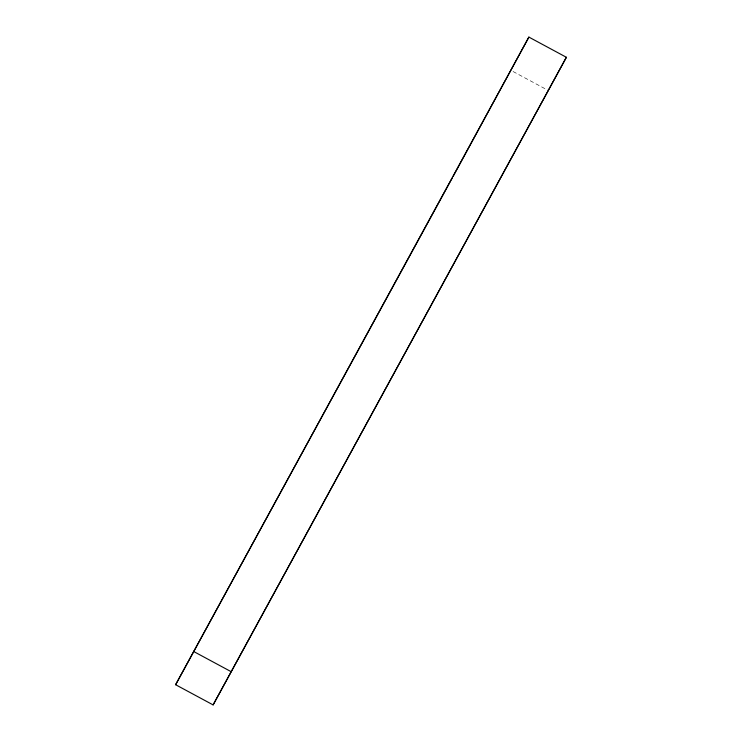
<?xml version="1.0" encoding="UTF-8"?>
<svg xmlns="http://www.w3.org/2000/svg" width="742" height="742" viewBox="0 0 742 742"><rect width="100%" height="100%" fill="white"/><g stroke="black" fill="none" stroke-linecap="round" stroke-linejoin="round"><path stroke-width="0.56" stroke-dasharray="3.71 2.78" d="M513.047 71.51L547.503 90.06"/><path stroke-width="1.11" d="M175.613 684.718L528.888 37.1L566.387 57.282L213.112 704.9L175.613 684.718L452.156 178.228M528.888 37.1L453.269 176.188M213.112 704.9L566.387 57.282M193.476 651.402L230.975 671.584"/></g></svg>
